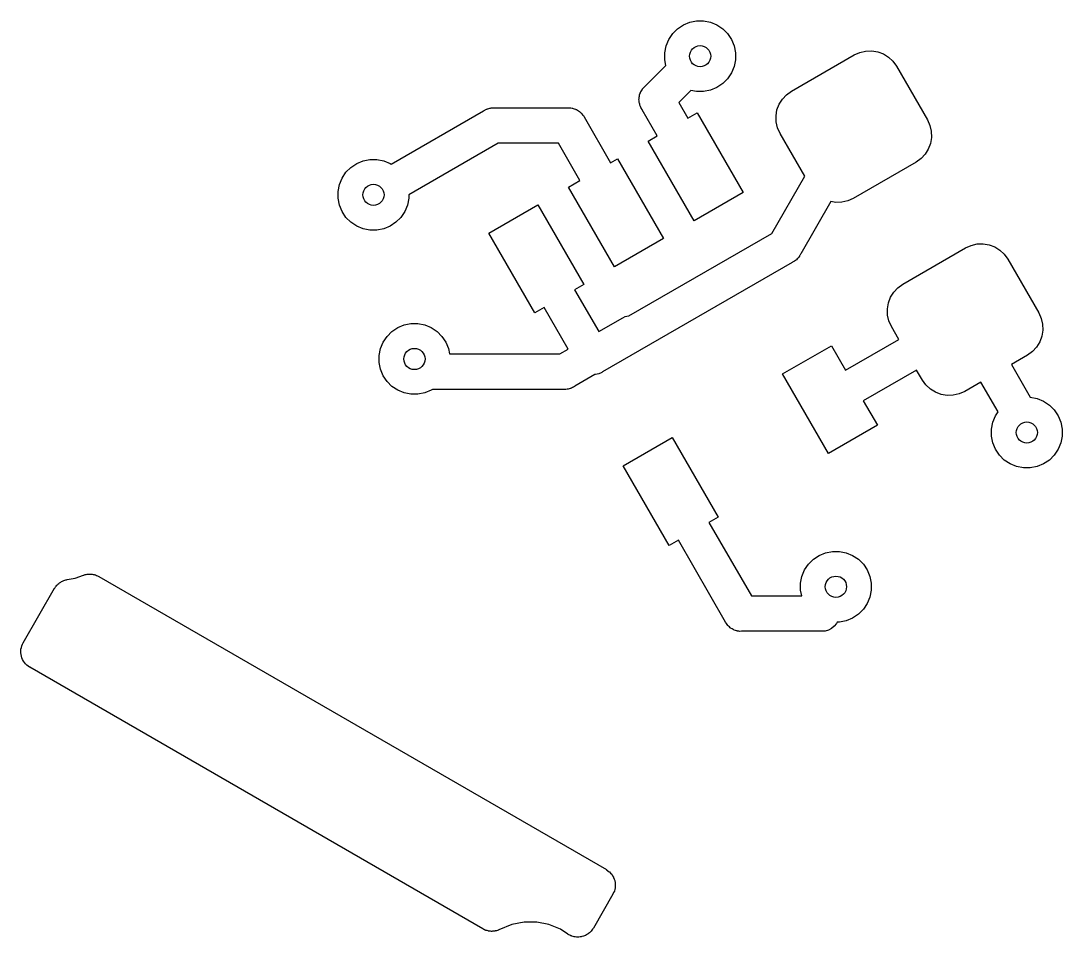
# Model space of a CAD drawing. Extents: x 3.53 to 7.52, y -4.86 to -3.59.
# Drawn here: x 5.1546 to 5.4445, y -4.2684 to -4.0134 of the extents above; entities that cross this region are included whole.
import ezdxf

# ---------------------------------------------------------------- set-up
doc = ezdxf.new("R2010")
doc.units = 0
doc.header["$MEASUREMENT"] = 0
doc.layers.add('BLACK', color=7, linetype='CONTINUOUS')

msp = doc.modelspace()

# ---------------------------------------------------------------- linework, layer by layer
at = {"layer": 'BLACK', "linetype": 'CONTINUOUS'}
for p, q in [((5.33743, -4.01558), (5.33904, -4.01451)), ((5.33904, -4.01451), (5.34083, -4.01376)), ((5.34083, -4.01376), (5.34273, -4.01339)), ((5.34273, -4.01339), (5.34467, -4.01339)), ((5.34467, -4.01339), (5.34657, -4.01376)), ((5.34657, -4.01376), (5.34836, -4.01451)), ((5.34836, -4.01451), (5.34998, -4.01558)), ((5.33498, -4.01857), (5.33606, -4.01695)), ((5.33606, -4.01695), (5.33743, -4.01558)), ((5.34998, -4.01558), (5.35135, -4.01695)), ((5.35135, -4.01695), (5.35242, -4.01857)), ((5.33386, -4.02226), (5.33424, -4.02036)), ((5.33424, -4.02036), (5.33498, -4.01857)), ((5.35242, -4.01857), (5.35317, -4.02036)), ((5.35317, -4.02036), (5.35354, -4.02226)), ((5.33386, -4.0242), (5.33386, -4.02226)), ((5.35354, -4.02226), (5.35354, -4.0242)), ((5.36912, -4.03296), (5.38659, -4.02287)), ((5.38659, -4.02287), (5.38813, -4.02218)), ((5.38813, -4.02218), (5.38977, -4.02179)), ((5.38977, -4.02179), (5.39146, -4.02174)), ((5.39146, -4.02174), (5.39313, -4.02201)), ((5.39313, -4.02201), (5.39471, -4.02261)), ((5.39471, -4.02261), (5.39614, -4.0235)), ((5.39614, -4.0235), (5.39737, -4.02465)), ((5.32843, -4.03154), (5.33418, -4.02579)), ((5.33418, -4.02579), (5.33386, -4.0242)), ((5.35317, -4.0261), (5.35242, -4.02789)), ((5.35354, -4.0242), (5.35317, -4.0261)), ((5.39737, -4.02465), (5.39836, -4.02603)), ((5.39836, -4.02603), (5.40697, -4.04094)), ((5.35135, -4.0295), (5.34998, -4.03087)), ((5.35242, -4.02789), (5.35135, -4.0295)), ((5.32752, -4.03255), (5.32762, -4.03243)), ((5.32762, -4.03243), (5.3277, -4.03229)), ((5.3277, -4.03229), (5.32792, -4.03206)), ((5.32792, -4.03206), (5.32798, -4.03199)), ((5.32798, -4.03199), (5.32809, -4.03188)), ((5.32809, -4.03188), (5.32837, -4.03158)), ((5.32837, -4.03158), (5.32843, -4.03154)), ((5.34836, -4.03195), (5.34657, -4.03269)), ((5.34998, -4.03087), (5.34836, -4.03195)), ((5.32668, -4.0353), (5.3267, -4.03514)), ((5.32671, -4.03562), (5.32668, -4.0353)), ((5.32669, -4.03498), (5.32675, -4.03466)), ((5.3267, -4.03514), (5.32669, -4.03498)), ((5.32675, -4.03466), (5.32678, -4.03434)), ((5.32678, -4.03434), (5.32682, -4.03418)), ((5.32682, -4.03418), (5.32685, -4.03402)), ((5.32685, -4.03402), (5.32696, -4.03372)), ((5.32696, -4.03372), (5.32706, -4.03341)), ((5.32706, -4.03341), (5.32713, -4.03327)), ((5.32713, -4.03327), (5.32719, -4.03311)), ((5.32719, -4.03311), (5.32736, -4.03284)), ((5.32736, -4.03284), (5.32752, -4.03255)), ((5.34114, -4.03275), (5.33778, -4.03611)), ((5.34273, -4.03307), (5.34114, -4.03275)), ((5.34467, -4.03307), (5.34273, -4.03307)), ((5.34657, -4.03269), (5.34467, -4.03307)), ((5.3657, -4.03661), (5.36659, -4.03518)), ((5.36659, -4.03518), (5.36775, -4.03395)), ((5.36775, -4.03395), (5.36912, -4.03296)), ((5.28342, -4.03841), (5.28378, -4.03822)), ((5.28378, -4.03822), (5.28392, -4.03814)), ((5.28392, -4.03814), (5.28399, -4.0381)), ((5.28399, -4.0381), (5.28428, -4.03795)), ((5.28428, -4.03795), (5.28443, -4.0379)), ((5.28443, -4.0379), (5.28458, -4.03784)), ((5.28458, -4.03784), (5.28489, -4.03776)), ((5.28489, -4.03776), (5.2852, -4.03767)), ((5.2852, -4.03767), (5.28537, -4.03765)), ((5.28537, -4.03765), (5.28552, -4.03762)), ((5.28552, -4.03762), (5.28585, -4.03761)), ((5.28585, -4.03761), (5.28593, -4.0376)), ((5.28593, -4.0376), (5.28609, -4.0376)), ((5.28609, -4.0376), (5.28649, -4.03759)), ((5.28649, -4.03759), (5.28657, -4.0376)), ((5.28657, -4.0376), (5.30701, -4.0376)), ((5.30701, -4.0376), (5.30741, -4.03759)), ((5.30741, -4.03759), (5.30773, -4.03764)), ((5.30773, -4.03764), (5.30805, -4.03767)), ((5.30805, -4.03767), (5.30821, -4.03772)), ((5.30821, -4.03772), (5.30837, -4.03774)), ((5.30837, -4.03774), (5.30867, -4.03786)), ((5.30867, -4.03786), (5.30898, -4.03795)), ((5.30898, -4.03795), (5.30912, -4.03803)), ((5.30912, -4.03803), (5.30927, -4.03808)), ((5.30927, -4.03808), (5.30955, -4.03826)), ((5.30955, -4.03826), (5.30983, -4.03841)), ((5.32672, -4.03595), (5.32671, -4.03562)), ((5.32676, -4.03611), (5.32672, -4.03595)), ((5.32678, -4.03627), (5.32676, -4.03611)), ((5.32687, -4.03658), (5.32678, -4.03627)), ((5.32694, -4.03689), (5.32687, -4.03658)), ((5.32701, -4.03704), (5.32694, -4.03689)), ((5.32706, -4.03719), (5.32701, -4.03704)), ((5.32721, -4.03748), (5.32706, -4.03719)), ((5.32724, -4.03755), (5.32721, -4.03748)), ((5.32733, -4.03769), (5.32724, -4.03755)), ((5.32752, -4.03805), (5.32733, -4.03769)), ((5.32757, -4.03811), (5.32752, -4.03805)), ((5.33178, -4.04541), (5.32757, -4.03811)), ((5.33778, -4.03611), (5.3403, -4.04048)), ((5.36483, -4.03986), (5.3651, -4.03819)), ((5.3651, -4.03819), (5.3657, -4.03661)), ((5.2577, -4.05328), (5.28336, -4.03846)), ((5.28336, -4.03846), (5.28342, -4.03841)), ((5.30983, -4.03841), (5.30996, -4.03851)), ((5.30996, -4.03851), (5.3101, -4.0386)), ((5.3101, -4.0386), (5.31033, -4.03882)), ((5.31033, -4.03882), (5.31058, -4.03902)), ((5.31058, -4.03902), (5.31069, -4.03915)), ((5.31069, -4.03915), (5.3108, -4.03926)), ((5.3108, -4.03926), (5.31099, -4.03952)), ((5.31099, -4.03952), (5.3112, -4.03977)), ((5.3112, -4.03977), (5.31139, -4.04013)), ((5.31139, -4.04013), (5.31877, -4.05292)), ((5.3403, -4.04048), (5.34286, -4.03901)), ((5.34286, -4.03901), (5.35565, -4.06117)), ((5.36488, -4.04154), (5.36483, -4.03986)), ((5.40697, -4.04094), (5.40766, -4.04248)), ((5.36527, -4.04319), (5.36488, -4.04154)), ((5.36597, -4.04473), (5.36527, -4.04319)), ((5.40766, -4.04248), (5.40805, -4.04412)), ((5.32922, -4.04688), (5.33178, -4.04541)), ((5.34202, -4.06904), (5.32922, -4.04688)), ((5.37283, -4.05661), (5.36597, -4.04473)), ((5.4081, -4.04581), (5.40783, -4.04748)), ((5.40805, -4.04412), (5.4081, -4.04581)), ((5.28749, -4.04744), (5.2626, -4.06181)), ((5.30425, -4.04744), (5.28749, -4.04744)), ((5.31025, -4.05784), (5.30425, -4.04744)), ((5.40723, -4.04906), (5.40634, -4.05049)), ((5.40783, -4.04748), (5.40723, -4.04906)), ((5.24809, -4.05309), (5.24988, -4.05235)), ((5.24988, -4.05235), (5.25179, -4.05197)), ((5.25179, -4.05197), (5.25373, -4.05197)), ((5.25373, -4.05197), (5.25563, -4.05235)), ((5.25563, -4.05235), (5.25742, -4.05309)), ((5.31877, -4.05292), (5.3207, -4.0518)), ((5.3207, -4.0518), (5.33349, -4.07397)), ((5.40382, -4.05271), (5.38634, -4.0628)), ((5.40519, -4.05172), (5.40382, -4.05271)), ((5.40634, -4.05049), (5.40519, -4.05172)), ((5.24403, -4.05715), (5.24511, -4.05554)), ((5.24511, -4.05554), (5.24648, -4.05417)), ((5.24648, -4.05417), (5.24809, -4.05309)), ((5.25742, -4.05309), (5.2577, -4.05328)), ((5.24329, -4.05894), (5.24403, -4.05715)), ((5.30706, -4.05968), (5.31025, -4.05784)), ((5.36363, -4.07254), (5.37283, -4.05661)), ((5.24291, -4.06084), (5.24329, -4.05894)), ((5.24291, -4.06278), (5.24291, -4.06084)), ((5.31985, -4.08184), (5.30706, -4.05968)), ((5.35565, -4.06117), (5.34202, -4.06904)), ((5.24329, -4.06468), (5.24291, -4.06278)), ((5.2626, -4.06278), (5.26222, -4.06468)), ((5.2626, -4.06181), (5.2626, -4.06278)), ((5.3801, -4.0637), (5.3717, -4.07826)), ((5.38147, -4.06393), (5.3801, -4.0637)), ((5.38316, -4.06388), (5.38147, -4.06393)), ((5.3848, -4.06349), (5.38316, -4.06388)), ((5.38634, -4.0628), (5.3848, -4.06349)), ((5.24403, -4.06647), (5.24329, -4.06468)), ((5.24511, -4.06809), (5.24403, -4.06647)), ((5.26148, -4.06647), (5.2604, -4.06809)), ((5.26222, -4.06468), (5.26148, -4.06647)), ((5.2849, -4.07247), (5.29853, -4.0646)), ((5.29853, -4.0646), (5.31133, -4.08676)), ((5.24648, -4.06946), (5.24511, -4.06809)), ((5.24809, -4.07053), (5.24648, -4.06946)), ((5.25903, -4.06946), (5.25742, -4.07053)), ((5.2604, -4.06809), (5.25903, -4.06946)), ((5.24988, -4.07128), (5.24809, -4.07053)), ((5.25179, -4.07165), (5.24988, -4.07128)), ((5.25373, -4.07165), (5.25179, -4.07165)), ((5.25563, -4.07128), (5.25373, -4.07165)), ((5.25742, -4.07053), (5.25563, -4.07128)), ((5.29769, -4.09464), (5.2849, -4.07247)), ((5.32389, -4.09549), (5.36363, -4.07254)), ((5.33349, -4.07397), (5.31985, -4.08184)), ((5.4176, -4.07657), (5.41913, -4.07588)), ((5.41913, -4.07588), (5.42078, -4.07549)), ((5.42078, -4.07549), (5.42246, -4.07544)), ((5.42246, -4.07544), (5.42413, -4.07571)), ((5.42413, -4.07571), (5.42571, -4.07631)), ((5.37133, -4.07888), (5.37116, -4.07916)), ((5.37138, -4.07881), (5.37133, -4.07888)), ((5.37146, -4.07868), (5.37138, -4.07881)), ((5.37167, -4.07833), (5.37146, -4.07868)), ((5.3717, -4.07826), (5.37167, -4.07833)), ((5.40012, -4.08666), (5.4176, -4.07657)), ((5.42571, -4.07631), (5.42714, -4.0772)), ((5.42714, -4.0772), (5.42838, -4.07835)), ((5.42838, -4.07835), (5.42936, -4.07973)), ((5.36935, -4.08061), (5.31656, -4.11108)), ((5.36942, -4.08058), (5.36935, -4.08061)), ((5.36976, -4.08037), (5.36942, -4.08058)), ((5.3699, -4.08029), (5.36976, -4.08037)), ((5.36997, -4.08024), (5.3699, -4.08029)), ((5.37025, -4.08007), (5.36997, -4.08024)), ((5.37036, -4.07996), (5.37025, -4.08007)), ((5.3705, -4.07986), (5.37036, -4.07996)), ((5.37072, -4.07963), (5.3705, -4.07986)), ((5.37095, -4.07941), (5.37072, -4.07963)), ((5.37105, -4.07927), (5.37095, -4.07941)), ((5.37116, -4.07916), (5.37105, -4.07927)), ((5.42936, -4.07973), (5.43797, -4.09464)), ((5.31133, -4.08676), (5.30877, -4.08824)), ((5.39875, -4.08765), (5.40012, -4.08666)), ((5.30877, -4.08824), (5.31548, -4.09986)), ((5.39611, -4.09189), (5.3967, -4.09031)), ((5.3967, -4.09031), (5.39759, -4.08888)), ((5.39759, -4.08888), (5.39875, -4.08765)), ((5.30025, -4.09316), (5.29769, -4.09464)), ((5.30696, -4.10478), (5.30025, -4.09316)), ((5.39583, -4.09356), (5.39611, -4.09189)), ((5.31548, -4.09986), (5.32215, -4.09601)), ((5.32215, -4.09601), (5.32281, -4.09571)), ((5.32281, -4.09571), (5.32376, -4.09549)), ((5.32376, -4.09549), (5.32389, -4.09549)), ((5.39589, -4.09525), (5.39583, -4.09356)), ((5.39627, -4.09689), (5.39589, -4.09525)), ((5.43797, -4.09464), (5.43867, -4.09618)), ((5.43867, -4.09618), (5.43905, -4.09783)), ((5.2579, -4.09984), (5.25951, -4.09876)), ((5.25951, -4.09876), (5.2613, -4.09802)), ((5.2613, -4.09802), (5.2632, -4.09764)), ((5.2632, -4.09764), (5.26514, -4.09764)), ((5.26514, -4.09764), (5.26704, -4.09802)), ((5.26704, -4.09802), (5.26884, -4.09876)), ((5.26884, -4.09876), (5.27045, -4.09984)), ((5.39697, -4.09843), (5.39627, -4.09689)), ((5.39905, -4.10203), (5.39697, -4.09843)), ((5.43905, -4.09783), (5.43911, -4.09951)), ((5.25545, -4.10282), (5.25653, -4.10121)), ((5.25653, -4.10121), (5.2579, -4.09984)), ((5.27045, -4.09984), (5.27182, -4.10121)), ((5.27182, -4.10121), (5.2729, -4.10282)), ((5.3842, -4.11061), (5.39905, -4.10203)), ((5.43883, -4.10118), (5.43824, -4.10276)), ((5.43911, -4.09951), (5.43883, -4.10118)), ((5.25433, -4.10651), (5.25471, -4.10461)), ((5.25471, -4.10461), (5.25545, -4.10282)), ((5.2729, -4.10282), (5.27364, -4.10461)), ((5.27364, -4.10461), (5.27393, -4.1061)), ((5.30467, -4.1061), (5.30696, -4.10478)), ((5.36662, -4.11166), (5.38026, -4.10379)), ((5.38026, -4.10379), (5.3842, -4.11061)), ((5.43735, -4.10419), (5.43619, -4.10542)), ((5.43824, -4.10276), (5.43735, -4.10419)), ((5.25433, -4.10845), (5.25433, -4.10651)), ((5.27393, -4.1061), (5.30467, -4.1061)), ((5.43482, -4.10641), (5.43034, -4.10899)), ((5.43619, -4.10542), (5.43482, -4.10641)), ((5.25471, -4.11035), (5.25433, -4.10845)), ((5.25545, -4.11214), (5.25471, -4.11035)), ((5.40397, -4.11056), (5.38912, -4.11913)), ((5.40558, -4.11334), (5.40397, -4.11056)), ((5.43034, -4.10899), (5.43561, -4.11811)), ((5.25653, -4.11375), (5.25545, -4.11214)), ((5.3144, -4.11185), (5.3088, -4.11508)), ((5.31454, -4.11185), (5.3144, -4.11185)), ((5.31548, -4.11163), (5.31454, -4.11185)), ((5.31614, -4.11133), (5.31548, -4.11163)), ((5.31636, -4.11123), (5.31614, -4.11133)), ((5.31614, -4.11133), (5.31614, -4.11133)), ((5.31656, -4.11108), (5.31636, -4.11123)), ((5.37942, -4.13383), (5.36662, -4.11166)), ((5.40656, -4.11472), (5.40558, -4.11334)), ((5.2579, -4.11513), (5.25653, -4.11375)), ((5.25951, -4.1162), (5.2579, -4.11513)), ((5.2613, -4.11694), (5.25951, -4.1162)), ((5.26884, -4.1162), (5.26704, -4.11694)), ((5.26922, -4.11594), (5.26884, -4.1162)), ((5.30559, -4.11594), (5.26922, -4.11594)), ((5.30567, -4.11596), (5.30559, -4.11594)), ((5.30607, -4.11594), (5.30567, -4.11596)), ((5.30623, -4.11594), (5.30607, -4.11594)), ((5.30631, -4.11594), (5.30623, -4.11594)), ((5.30664, -4.11593), (5.30631, -4.11594)), ((5.30679, -4.11589), (5.30664, -4.11593)), ((5.30696, -4.11587), (5.30679, -4.11589)), ((5.30727, -4.11578), (5.30696, -4.11587)), ((5.30758, -4.11571), (5.30727, -4.11578)), ((5.30773, -4.11564), (5.30758, -4.11571)), ((5.30788, -4.11559), (5.30773, -4.11564)), ((5.30817, -4.11544), (5.30788, -4.11559)), ((5.30824, -4.11541), (5.30817, -4.11544)), ((5.30838, -4.11533), (5.30824, -4.11541)), ((5.30874, -4.11514), (5.30838, -4.11533)), ((5.3088, -4.11508), (5.30874, -4.11514)), ((5.4078, -4.11587), (5.40656, -4.11472)), ((5.40923, -4.11676), (5.4078, -4.11587)), ((5.41735, -4.1165), (5.41581, -4.11719)), ((5.42182, -4.11391), (5.41735, -4.1165)), ((5.42663, -4.12224), (5.42182, -4.11391)), ((5.2632, -4.11732), (5.2613, -4.11694)), ((5.26514, -4.11732), (5.2632, -4.11732)), ((5.26704, -4.11694), (5.26514, -4.11732)), ((5.38912, -4.11913), (5.39306, -4.12595)), ((5.41081, -4.11736), (5.40923, -4.11676)), ((5.41248, -4.11763), (5.41081, -4.11736)), ((5.41416, -4.11758), (5.41248, -4.11763)), ((5.41581, -4.11719), (5.41416, -4.11758)), ((5.43561, -4.11811), (5.43562, -4.11811)), ((5.43562, -4.11811), (5.43752, -4.11849)), ((5.43752, -4.11849), (5.43931, -4.11923)), ((5.43931, -4.11923), (5.44092, -4.12031)), ((5.42592, -4.12329), (5.42663, -4.12224)), ((5.44092, -4.12031), (5.44229, -4.12168)), ((5.44229, -4.12168), (5.44337, -4.12329)), ((5.4248, -4.12698), (5.42518, -4.12508)), ((5.42518, -4.12508), (5.42592, -4.12329)), ((5.44337, -4.12329), (5.44411, -4.12508)), ((5.44411, -4.12508), (5.44449, -4.12698)), ((5.39306, -4.12595), (5.37942, -4.13383)), ((5.4248, -4.12892), (5.4248, -4.12698)), ((5.44449, -4.12698), (5.44449, -4.12892)), ((5.3223, -4.13725), (5.33594, -4.12938)), ((5.33594, -4.12938), (5.34873, -4.15154)), ((5.42518, -4.13082), (5.4248, -4.12892)), ((5.42592, -4.13261), (5.42518, -4.13082)), ((5.44411, -4.13082), (5.44337, -4.13261)), ((5.44449, -4.12892), (5.44411, -4.13082)), ((5.427, -4.13423), (5.42592, -4.13261)), ((5.44337, -4.13261), (5.44229, -4.13423)), ((5.42837, -4.1356), (5.427, -4.13423)), ((5.42998, -4.13668), (5.42837, -4.1356)), ((5.43177, -4.13742), (5.42998, -4.13668)), ((5.43931, -4.13668), (5.43752, -4.13742)), ((5.44092, -4.1356), (5.43931, -4.13668)), ((5.44229, -4.13423), (5.44092, -4.1356)), ((5.33509, -4.15942), (5.3223, -4.13725)), ((5.43368, -4.1378), (5.43177, -4.13742)), ((5.43562, -4.1378), (5.43368, -4.1378)), ((5.43752, -4.13742), (5.43562, -4.1378)), ((5.34873, -4.15154), (5.34617, -4.15302)), ((5.34617, -4.15302), (5.35796, -4.17343)), ((5.33765, -4.15794), (5.33509, -4.15942)), ((5.35081, -4.18074), (5.33765, -4.15794)), ((5.37522, -4.16322), (5.37683, -4.16214)), ((5.37683, -4.16214), (5.37863, -4.1614)), ((5.37863, -4.1614), (5.38053, -4.16102)), ((5.38053, -4.16102), (5.38247, -4.16102)), ((5.38247, -4.16102), (5.38437, -4.1614)), ((5.38437, -4.1614), (5.38616, -4.16214)), ((5.38616, -4.16214), (5.38777, -4.16322)), ((5.37277, -4.1662), (5.37385, -4.16459)), ((5.37385, -4.16459), (5.37522, -4.16322)), ((5.38777, -4.16322), (5.38914, -4.16459)), ((5.38914, -4.16459), (5.39022, -4.1662)), ((5.16752, -4.16887), (5.16976, -4.16849)), ((5.16976, -4.16849), (5.17202, -4.16764)), ((5.17202, -4.16764), (5.17209, -4.16762)), ((5.17209, -4.16762), (5.1723, -4.16757)), ((5.1723, -4.16757), (5.1725, -4.16749)), ((5.1725, -4.16749), (5.17277, -4.16745)), ((5.17277, -4.16745), (5.17303, -4.16738)), ((5.17303, -4.16738), (5.17325, -4.16737)), ((5.17325, -4.16737), (5.17347, -4.16733)), ((5.17347, -4.16733), (5.17374, -4.16734)), ((5.17374, -4.16734), (5.17401, -4.16733)), ((5.17401, -4.16733), (5.17422, -4.16736)), ((5.17422, -4.16736), (5.17444, -4.16737)), ((5.17444, -4.16737), (5.1747, -4.16743)), ((5.1747, -4.16743), (5.17497, -4.16747)), ((5.17497, -4.16747), (5.17518, -4.16754)), ((5.17518, -4.16754), (5.17539, -4.16759)), ((5.17539, -4.16759), (5.17564, -4.1677)), ((5.17564, -4.1677), (5.17589, -4.16779)), ((5.17589, -4.16779), (5.17608, -4.1679)), ((5.17608, -4.1679), (5.17628, -4.16799)), ((5.17628, -4.16799), (5.3176, -4.24959)), ((5.37165, -4.1699), (5.37203, -4.168)), ((5.37203, -4.168), (5.37277, -4.1662)), ((5.39022, -4.1662), (5.39096, -4.168)), ((5.39096, -4.168), (5.39134, -4.1699)), ((5.15525, -4.18645), (5.164, -4.1713)), ((5.164, -4.1713), (5.16404, -4.17124)), ((5.16404, -4.17124), (5.16417, -4.17106)), ((5.16417, -4.17106), (5.16428, -4.17087)), ((5.16428, -4.17087), (5.16445, -4.17067)), ((5.16445, -4.17067), (5.16461, -4.17045)), ((5.16461, -4.17045), (5.16478, -4.1703)), ((5.16478, -4.1703), (5.16492, -4.17014)), ((5.16492, -4.17014), (5.16514, -4.16998)), ((5.16514, -4.16998), (5.16534, -4.16979)), ((5.16534, -4.16979), (5.16552, -4.16968)), ((5.16552, -4.16968), (5.1657, -4.16955)), ((5.1657, -4.16955), (5.16594, -4.16943)), ((5.16594, -4.16943), (5.16617, -4.16929)), ((5.16617, -4.16929), (5.16638, -4.16921)), ((5.16638, -4.16921), (5.16657, -4.16912)), ((5.16657, -4.16912), (5.16683, -4.16905)), ((5.16683, -4.16905), (5.16709, -4.16896)), ((5.16709, -4.16896), (5.1673, -4.16892)), ((5.1673, -4.16892), (5.16752, -4.16887)), ((5.37165, -4.17184), (5.37165, -4.1699)), ((5.39134, -4.1699), (5.39134, -4.17184)), ((5.35796, -4.17343), (5.37197, -4.17343)), ((5.37197, -4.17343), (5.37165, -4.17184)), ((5.39096, -4.17374), (5.39022, -4.17553)), ((5.39134, -4.17184), (5.39096, -4.17374)), ((5.38914, -4.17714), (5.38777, -4.17851)), ((5.39022, -4.17553), (5.38914, -4.17714)), ((5.38437, -4.18033), (5.38247, -4.18071)), ((5.38616, -4.17959), (5.38437, -4.18033)), ((5.38777, -4.17851), (5.38616, -4.17959)), ((5.351, -4.18109), (5.35081, -4.18074)), ((5.35121, -4.18134), (5.351, -4.18109)), ((5.3514, -4.18161), (5.35121, -4.18134)), ((5.35152, -4.18172), (5.3514, -4.18161)), ((5.35162, -4.18184), (5.35152, -4.18172)), ((5.35187, -4.18205), (5.35162, -4.18184)), ((5.3521, -4.18227), (5.35187, -4.18205)), ((5.35224, -4.18236), (5.3521, -4.18227)), ((5.35237, -4.18246), (5.35224, -4.18236)), ((5.35265, -4.18261), (5.35237, -4.18246)), ((5.35293, -4.18278), (5.35265, -4.18261)), ((5.35308, -4.18284), (5.35293, -4.18278)), ((5.35322, -4.18292), (5.35308, -4.18284)), ((5.35353, -4.18301), (5.35322, -4.18292)), ((5.35383, -4.18312), (5.35353, -4.18301)), ((5.35399, -4.18315), (5.35383, -4.18312)), ((5.35415, -4.1832), (5.35399, -4.18315)), ((5.35447, -4.18323), (5.35415, -4.1832)), ((5.35479, -4.18328), (5.35447, -4.18323)), ((5.37852, -4.1832), (5.3778, -4.18327)), ((5.37945, -4.18292), (5.37852, -4.1832)), ((5.38031, -4.18246), (5.37945, -4.18292)), ((5.38106, -4.18184), (5.38031, -4.18246)), ((5.38167, -4.18109), (5.38106, -4.18184)), ((5.38188, -4.18071), (5.38167, -4.18109)), ((5.38247, -4.18071), (5.38188, -4.18071)), ((5.35519, -4.18327), (5.35479, -4.18328)), ((5.3778, -4.18327), (5.35519, -4.18327)), ((5.15459, -4.18923), (5.15461, -4.18876)), ((5.15461, -4.18876), (5.15463, -4.18829)), ((5.15463, -4.18825), (5.15474, -4.18779)), ((5.15463, -4.18827), (5.15463, -4.18825)), ((5.15463, -4.18829), (5.15463, -4.18827)), ((5.15474, -4.18779), (5.15485, -4.18734)), ((5.15485, -4.18734), (5.15486, -4.18732)), ((5.15486, -4.1873), (5.15506, -4.18688)), ((5.15486, -4.18732), (5.15486, -4.1873)), ((5.15506, -4.18688), (5.15525, -4.18645)), ((5.15459, -4.18925), (5.15459, -4.18923)), ((5.15459, -4.18926), (5.15459, -4.18925)), ((5.15467, -4.18973), (5.15459, -4.18926)), ((5.15474, -4.19019), (5.15467, -4.18973)), ((5.15475, -4.19021), (5.15474, -4.19019)), ((5.15475, -4.19023), (5.15475, -4.19021)), ((5.15491, -4.19067), (5.15475, -4.19023)), ((5.15507, -4.19111), (5.15491, -4.19067)), ((5.15508, -4.19112), (5.15507, -4.19111)), ((5.15509, -4.19114), (5.15508, -4.19112)), ((5.15534, -4.19154), (5.15509, -4.19114)), ((5.15558, -4.19194), (5.15534, -4.19154)), ((5.15559, -4.19196), (5.15558, -4.19194)), ((5.1556, -4.19197), (5.15559, -4.19196)), ((5.15592, -4.19232), (5.1556, -4.19197)), ((5.15624, -4.19266), (5.15592, -4.19232)), ((5.15625, -4.19267), (5.15624, -4.19266)), ((5.15626, -4.19269), (5.15625, -4.19267)), ((5.15664, -4.19296), (5.15626, -4.19269)), ((5.15702, -4.19324), (5.15664, -4.19296)), ((5.15705, -4.19326), (5.15702, -4.19324)), ((5.15708, -4.19328), (5.15705, -4.19326)), ((5.15705, -4.19326), (5.15705, -4.19326)), ((5.15705, -4.19326), (5.15705, -4.19326)), ((5.2832, -4.26609), (5.15708, -4.19328)), ((5.3176, -4.24959), (5.31763, -4.2496)), ((5.31763, -4.2496), (5.31763, -4.2496)), ((5.31763, -4.2496), (5.31763, -4.2496)), ((5.31763, -4.2496), (5.31766, -4.24962)), ((5.31766, -4.24962), (5.31804, -4.2499)), ((5.31804, -4.2499), (5.31842, -4.25018)), ((5.31842, -4.25018), (5.31843, -4.25019)), ((5.31843, -4.25019), (5.31845, -4.2502)), ((5.31845, -4.2502), (5.31876, -4.25055)), ((5.31876, -4.25055), (5.31908, -4.25089)), ((5.31908, -4.25089), (5.31909, -4.25091)), ((5.31909, -4.25091), (5.3191, -4.25092)), ((5.3191, -4.25092), (5.31935, -4.25132)), ((5.31935, -4.25132), (5.31959, -4.25172)), ((5.31959, -4.25172), (5.3196, -4.25174)), ((5.3196, -4.25174), (5.31961, -4.25175)), ((5.31961, -4.25175), (5.31977, -4.2522)), ((5.31977, -4.2522), (5.31994, -4.25264)), ((5.31994, -4.25264), (5.31994, -4.25266)), ((5.31994, -4.25266), (5.31994, -4.25267)), ((5.31994, -4.25267), (5.32002, -4.25314)), ((5.31982, -4.25556), (5.31963, -4.25599)), ((5.31983, -4.25554), (5.31982, -4.25556)), ((5.31994, -4.25507), (5.31983, -4.25553)), ((5.31983, -4.25553), (5.31983, -4.25554)), ((5.32005, -4.25461), (5.31994, -4.25507)), ((5.32002, -4.25314), (5.32009, -4.2536)), ((5.32006, -4.25458), (5.32005, -4.25459)), ((5.32005, -4.25459), (5.32005, -4.25461)), ((5.32007, -4.25411), (5.32006, -4.25458)), ((5.32009, -4.25364), (5.32007, -4.25411)), ((5.32009, -4.2536), (5.32009, -4.25362)), ((5.32009, -4.25362), (5.32009, -4.25364)), ((5.31943, -4.25642), (5.31397, -4.26588)), ((5.31963, -4.25599), (5.31943, -4.25642)), ((5.29471, -4.26417), (5.29129, -4.26485)), ((5.2982, -4.26417), (5.29471, -4.26417)), ((5.30162, -4.26485), (5.2982, -4.26417)), ((5.28348, -4.26622), (5.2832, -4.26609)), ((5.28373, -4.26636), (5.28348, -4.26622)), ((5.28377, -4.26637), (5.28373, -4.26636)), ((5.28381, -4.26639), (5.28377, -4.26637)), ((5.28395, -4.26643), (5.28381, -4.26639)), ((5.28408, -4.26649), (5.28395, -4.26643)), ((5.28439, -4.26656), (5.28408, -4.26649)), ((5.28467, -4.26665), (5.28439, -4.26656)), ((5.2847, -4.26665), (5.28467, -4.26665)), ((5.28474, -4.26667), (5.2847, -4.26665)), ((5.28489, -4.26668), (5.28474, -4.26667)), ((5.28503, -4.26672), (5.28489, -4.26668)), ((5.28535, -4.26673), (5.28503, -4.26672)), ((5.28564, -4.26676), (5.28535, -4.26673)), ((5.28567, -4.26676), (5.28564, -4.26676)), ((5.28571, -4.26676), (5.28567, -4.26676)), ((5.28586, -4.26674), (5.28571, -4.26676)), ((5.28601, -4.26675), (5.28586, -4.26674)), ((5.28632, -4.2667), (5.28601, -4.26675)), ((5.28661, -4.26667), (5.28632, -4.2667)), ((5.28664, -4.26667), (5.28661, -4.26667)), ((5.28668, -4.26666), (5.28664, -4.26667)), ((5.28683, -4.26662), (5.28668, -4.26666)), ((5.28697, -4.26659), (5.28683, -4.26662)), ((5.28726, -4.26649), (5.28697, -4.26659)), ((5.28755, -4.2664), (5.28726, -4.26649)), ((5.28761, -4.26638), (5.28755, -4.2664)), ((5.28762, -4.26638), (5.28761, -4.26638)), ((5.28761, -4.26638), (5.28761, -4.26638)), ((5.29129, -4.26485), (5.28762, -4.26637)), ((5.28762, -4.26637), (5.28762, -4.26638)), ((5.30485, -4.26619), (5.30162, -4.26485)), ((5.30686, -4.26753), (5.30485, -4.26619)), ((5.31289, -4.26715), (5.31263, -4.26738)), ((5.31315, -4.26693), (5.31289, -4.26715)), ((5.31325, -4.26682), (5.31315, -4.26693)), ((5.31335, -4.26672), (5.31325, -4.26682)), ((5.31356, -4.26645), (5.31335, -4.26672)), ((5.31378, -4.26618), (5.31356, -4.26645)), ((5.31385, -4.26605), (5.31378, -4.26618)), ((5.31393, -4.26594), (5.31385, -4.26605)), ((5.31397, -4.26588), (5.31393, -4.26594)), ((5.30699, -4.2676), (5.30686, -4.26753)), ((5.30711, -4.26769), (5.30699, -4.2676)), ((5.30742, -4.26783), (5.30711, -4.26769)), ((5.30772, -4.26799), (5.30742, -4.26783)), ((5.30786, -4.26804), (5.30772, -4.26799)), ((5.30799, -4.2681), (5.30786, -4.26804)), ((5.30833, -4.26818), (5.30799, -4.2681)), ((5.30865, -4.26828), (5.30833, -4.26818)), ((5.3088, -4.26829), (5.30865, -4.26828)), ((5.30894, -4.26833), (5.3088, -4.26829)), ((5.30928, -4.26834), (5.30894, -4.26833)), ((5.30963, -4.26838), (5.30928, -4.26834)), ((5.30977, -4.26836), (5.30963, -4.26838)), ((5.30992, -4.26837), (5.30977, -4.26836)), ((5.31026, -4.26832), (5.30992, -4.26837)), ((5.3106, -4.26828), (5.31026, -4.26832)), ((5.31074, -4.26824), (5.3106, -4.26828)), ((5.31088, -4.26822), (5.31074, -4.26824)), ((5.3112, -4.2681), (5.31088, -4.26822)), ((5.31153, -4.268), (5.3112, -4.2681)), ((5.31166, -4.26794), (5.31153, -4.268)), ((5.3118, -4.26789), (5.31166, -4.26794)), ((5.31209, -4.26771), (5.3118, -4.26789)), ((5.31239, -4.26755), (5.31209, -4.26771)), ((5.31251, -4.26746), (5.31239, -4.26755)), ((5.31263, -4.26738), (5.31251, -4.26746))]:
    msp.add_line(p, q, dxfattribs=at)
at = {"layer": 'BLACK'}
for centre in [(5.3437, -4.02323), (5.25276, -4.06181), (5.26417, -4.10748), (5.43465, -4.12795), (5.3815, -4.17087)]:
    msp.add_circle(centre, 0.00295, dxfattribs=at)

doc.saveas('drawing.dxf')
